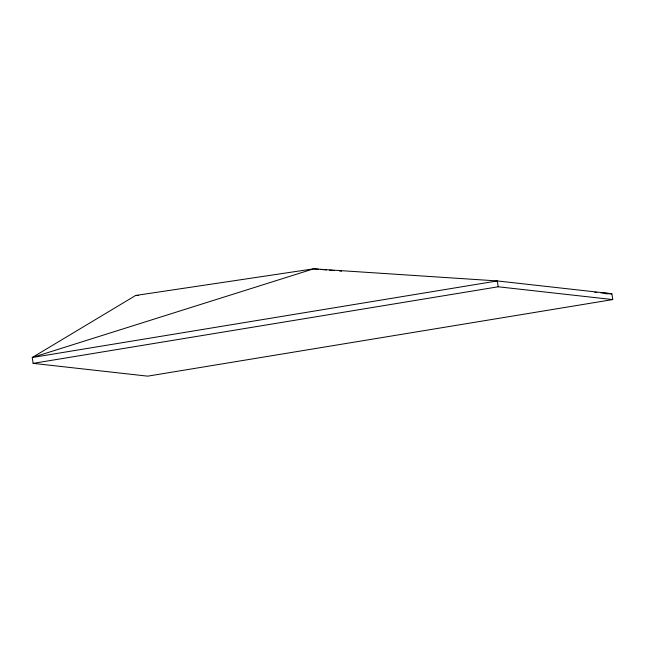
<?xml version="1.0" encoding="UTF-8"?>
<svg xmlns="http://www.w3.org/2000/svg" width="645" height="645" viewBox="0 0 645 645"><rect width="100%" height="100%" fill="white"/><g stroke="black" fill="none" stroke-linecap="round" stroke-linejoin="round"><path stroke-width="0.97" d="M135.619 295.475L32.25 357.515L33.121 363.361L147.681 376.156L612.75 299.578L611.879 293.741L497.319 280.938L313.575 268.844L135.619 295.475L138.643 295.458M33.121 363.361L498.19 286.783L612.75 299.578M605.832 293.765L611.879 293.741L600.866 292.822M318.582 269.263L313.575 268.844L32.25 357.515L497.319 280.938L498.19 286.783M320.581 269.425L326.588 269.933M329.595 270.182L334.602 270.594M339.601 271.013L341.608 271.182M594.859 292.322L596.859 292.483"/></g></svg>
